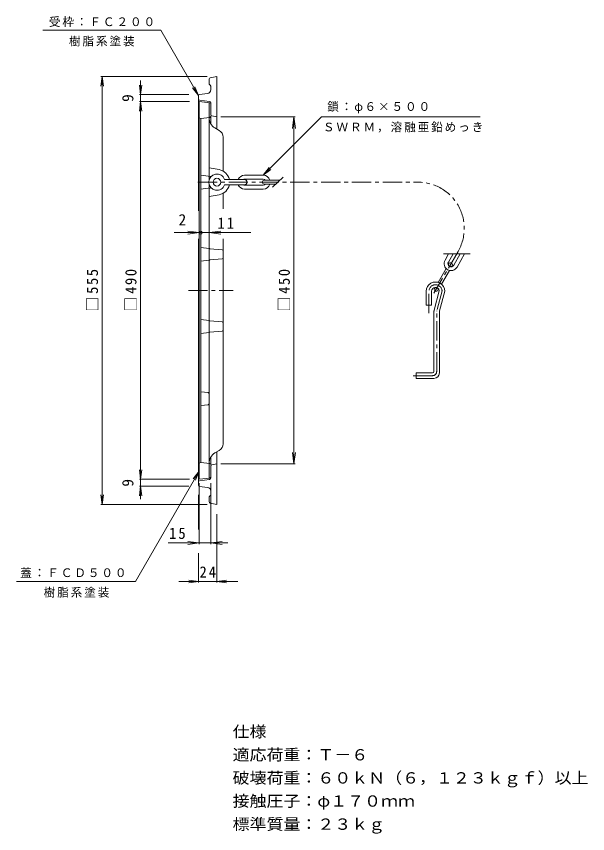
# Model space of a CAD drawing. Units: millimetres, scale not verified. Extents: x -718 to 882, y -674 to 501.
# Drawn here: x 141 to 882, y -559 to 501 of the extents above; entities that cross this region are included whole.
import ezdxf
from ezdxf.enums import TextEntityAlignment as Align

# ---------------------------------------------------------------- set-up
doc = ezdxf.new("R2010")
doc.units = ezdxf.units.MM
doc.header["$LTSCALE"] = 5
doc.header["$PDMODE"] = 32
doc.header["$PDSIZE"] = 4
doc.linetypes.add('CHAIN1', pattern=[8, 5, -1, 1, -1])
for name, color, linetype, lineweight in [('0-0_通り芯', 3, 'Continuous', 9), ('0-1_躯体', 2, 'Continuous', 9), ('0-2_仕上', 6, 'Continuous', 9), ('0-4_その他', 7, 'Continuous', 9), ('0-E', 7, 'Continuous', 9)]:
    doc.layers.add(name, color=color, linetype=linetype, lineweight=lineweight)
doc.styles.add('ＭＳ ゴシック', font='')
doc.styles.get('ＭＳ ゴシック').set_extended_font_data('MS Gothic')

msp = doc.modelspace()

# ---------------------------------------------------------------- linework, layer by layer
at = {"layer": '0-0_通り芯'}
for p, q in [((377.892, 390.338), (391.575, 388.658)), ((377.892, 390.338), (377.892, -99.662)), ((390.892, 388.742), (390.892, 288.939)), ((392.892, 371.838), (392.892, 361.515)), ((377.892, 369.388), (379.892, 368.388)), ((379.892, 368.388), (391.575, 369.822)), ((379.892, 368.388), (379.892, -77.712)), ((403.892, 352.832), (398.392, 356.008)), ((408.892, 344.172), (408.892, 300.169)), ((390.892, 304.238), (403.735, 301.991)), ((379.892, 294.738), (389.575, 293.549)), ((390.892, 293.738), (393.596, 293.289)), ((379.892, 276.738), (389.575, 277.927)), ((390.892, 282.536), (390.892, -98.066)), ((390.892, 277.738), (393.596, 278.187)), ((390.892, 267.238), (403.736, 269.485)), ((408.892, 271.307), (408.892, 251.315)), ((408.892, 212.044), (408.892, -53.496)), ((379.892, 201.138), (390.892, 199.787)), ((391.695, 199.471), (407.516, 198.153)), ((379.892, 183.138), (390.892, 184.489)), ((391.695, 184.805), (407.516, 186.123)), ((379.892, 107.538), (390.892, 106.187)), ((391.695, 105.871), (407.516, 104.552)), ((379.892, 89.538), (390.892, 90.888)), ((391.695, 91.205), (407.516, 92.523)), ((379.892, 13.938), (389.575, 12.749)), ((379.892, -4.062), (389.575, -2.873)), ((403.892, -62.157), (398.392, -65.332)), ((392.892, -81.162), (392.892, -70.839)), ((377.892, -78.712), (379.892, -77.712)), ((379.892, -77.712), (391.575, -79.146)), ((377.892, -99.662), (391.575, -97.982))]:
    msp.add_line(p, q, dxfattribs=at)
at = {"layer": '0-0_通り芯', "linetype": 'CHAIN1'}
msp.add_line((363.807, 145.338), (421.974, 145.338), dxfattribs=at)
at = {"layer": '0-0_通り芯'}
for centre, radius, start, end in [((391.392, 387.169), 1.5, 0, 82.99966), ((391.392, 371.311), 1.5, 277.00034, 0), ((405.892, 368.998), 15, 177.17435, 240.00012), ((398.892, 344.172), 10, 0, 60.00035), ((400.892, 285.738), 16.5, 12.24637, 80.07664), ((389.392, 292.06), 1.5, 0, 82.99966), ((389.392, 279.416), 1.5, 277.00017, 0), ((400.892, 285.738), 16.5, 279.92336, 347.75363), ((391.82, 200.966), 1.5, 231.78151, 265.23581), ((407.392, 196.658), 1.5, 0, 85.23581), ((391.82, 183.31), 1.5, 94.76419, 128.21849), ((407.392, 187.618), 1.5, 274.76419, 0), ((391.82, 107.366), 1.5, 231.78151, 265.23581), ((407.392, 103.058), 1.5, 0, 85.23581), ((391.82, 89.71), 1.5, 94.76419, 128.21849), ((407.392, 94.018), 1.5, 274.76419, 0), ((389.392, 11.26), 1.5, 0, 82.99983), ((389.392, -1.384), 1.5, 277.00034, 0), ((398.892, -53.496), 10, 299.99965, 0), ((405.892, -78.322), 15, 119.99988, 182.82565), ((391.392, -80.635), 1.5, 0, 82.99966), ((391.392, -96.493), 1.5, 277.00034, 0)]:
    msp.add_arc(centre, radius, start, end, dxfattribs=at)
at = {"layer": '0-1_躯体'}
for p, q in [((390.892, 413.459), (390.892, 419.608)), ((392.098, 421.079), (400.892, 422.838)), ((400.892, 422.838), (400.892, 354.564)), ((392.453, 411.277), (391.331, 412.399)), ((392.892, 405.752), (392.892, 410.217)), ((376.892, 248.7), (376.892, 398.014)), ((388.512, 400.79), (378.206, 399.502)), ((391.14, 390.557), (378.206, 392.174)), ((392.892, 388.572), (392.892, 373.083)), ((394.116, 371.608), (400.892, 370.338)), ((376.892, 212.044), (376.892, -107.338)), ((400.892, -132.162), (400.892, -63.889)), ((392.892, -97.897), (392.892, -82.407)), ((394.116, -80.933), (400.892, -79.662)), ((391.14, -99.881), (378.206, -101.498)), ((388.512, -110.115), (378.206, -108.827)), ((392.892, -115.076), (392.892, -119.541)), ((390.892, -122.784), (390.892, -128.933)), ((392.453, -120.602), (391.331, -121.723)), ((392.098, -130.403), (400.892, -132.162))]:
    msp.add_line(p, q, dxfattribs=at)
at = {"layer": '0-1_躯体', "linetype": 'CHAIN1'}
msp.add_line((371.555, 145.338), (376.892, 145.338), dxfattribs=at)
at = {"layer": '0-1_躯体'}
for centre, radius, start, end in [((392.392, 419.608), 1.5, 101.30968, 180), ((392.392, 413.459), 1.5, 180, 225.00023), ((387.892, 405.752), 5, 277.12512, 0), ((391.392, 410.217), 1.5, 0, 45.00023), ((378.392, 398.014), 1.5, 97.12497, 180), ((378.392, 393.662), 1.5, 180.00067, 262.87503), ((390.892, 388.572), 2, 0, 82.87468), ((394.392, 373.083), 1.5, 180, 259.38058), ((394.392, -82.407), 1.5, 100.61942, 180), ((378.392, -102.986), 1.5, 97.12497, 179.99933), ((390.892, -97.897), 2, 277.12532, 0), ((378.392, -107.338), 1.5, 180, 262.87503), ((387.892, -115.076), 5, 0, 82.87488), ((392.392, -122.784), 1.5, 134.99977, 180), ((391.392, -119.541), 1.5, 314.99977, 0), ((392.392, -128.933), 1.5, 180, 258.69032)]:
    msp.add_arc(centre, radius, start, end, dxfattribs=at)
at = {"layer": '0-2_仕上', "color": 4}
for p, q in [((410.792, 289.238), (436.392, 289.238)), ((410.792, 282.238), (436.392, 282.238))]:
    msp.add_line(p, q, dxfattribs=at)
at = {"layer": '0-2_仕上'}
for p, q in [((436.892, 294.738), (460.892, 294.738)), ((436.892, 289.738), (460.892, 289.738)), ((462.392, 288.238), (482.392, 288.238)), ((436.892, 281.738), (460.892, 281.738)), ((436.892, 276.738), (460.892, 276.738)), ((462.392, 283.238), (477.036, 283.238)), ((729.534, 192.651), (694.812, 192.651)), ((701.65, 192.651), (696.954, 184.518)), ((707.423, 192.651), (701.284, 182.018)), ((716.661, 192.651), (708.213, 178.018)), ((722.435, 192.651), (712.543, 175.518)), ((687.88, 155.801), (698.261, 173.78)), ((692.303, 153.461), (702.591, 171.28)), ((701.022, 178.564), (701.834, 179.969)), ((705.352, 176.064), (706.163, 177.469)), ((683.333, 147.926), (684.086, 149.23)), ((672.604, 126.257), (672.604, 144.257)), ((679.604, 126.257), (679.604, 144.257)), ((689.551, 144.981), (682.774, 119.69)), ((687.663, 145.426), (688.669, 147.167)), ((696.603, 144.257), (689.774, 118.768)), ((679.604, 126.257), (672.604, 126.257)), ((682.603, 40.257), (682.603, 118.396)), ((689.603, 38.257), (689.603, 117.474)), ((659.603, 31.257), (659.603, 38.257)), ((680.603, 38.257), (659.603, 38.257)), ((682.603, 31.257), (659.603, 31.257))]:
    msp.add_line(p, q, dxfattribs=at)
at = {"layer": '0-2_仕上', "linetype": 'CHAIN1'}
for p, q in [((486.698, 292.257), (472.975, 279.447)), ((376.143, 285.738), (661.863, 285.738)), ((713.824, 195.738), (682.617, 141.685)), ((676.103, 116.026), (676.103, 144.257)), ((693.093, 144.678), (686.154, 118.784)), ((686.103, 40.257), (686.103, 118.396)), ((680.603, 34.757), (651.632, 34.757))]:
    msp.add_line(p, q, dxfattribs=at)
at = {"layer": '0-2_仕上', "color": 4}
msp.add_circle((400.892, 285.738), 5, dxfattribs=at)
at = {"layer": '0-2_仕上'}
for centre in [(703.998, 178.719), (685.498, 146.676)]:
    msp.add_circle(centre, 2.5, dxfattribs=at)
at = {"layer": '0-2_仕上', "color": 4}
for centre, radius, start, end in [((400.892, 285.738), 10.5, 19.47118, 340.52882), ((436.392, 285.738), 3.5, 270, 90)]:
    msp.add_arc(centre, radius, start, end, dxfattribs=at)
at = {"layer": '0-2_仕上'}
for centre, radius, start, end in [((436.892, 285.738), 9, 90, 157.1138), ((436.892, 285.738), 4, 89.99962, 118.95245), ((462.392, 285.738), 2.5, 90, 270), ((460.892, 285.738), 9, 16.12759, 90), ((460.892, 285.738), 4, 38.68221, 90), ((436.892, 285.738), 9, 202.88445, 270), ((436.892, 285.738), 4, 241.04118, 270.00038), ((460.892, 285.738), 9, 269.99983, 343.87241), ((460.892, 285.738), 4, 270, 321.31779), ((704.749, 180.018), 9, 150, 330), ((704.749, 180.018), 4, 150, 330), ((684.604, 144.257), 12, 359.99998, 180), ((684.604, 144.257), 5, 8.33247, 180), ((687.603, 118.396), 5, 165, 180), ((694.604, 117.474), 5, 165, 180), ((680.603, 40.257), 2, 270, 0), ((682.603, 38.257), 7, 270, 0)]:
    msp.add_arc(centre, radius, start, end, dxfattribs=at)
at = {"layer": '0-2_仕上', "linetype": 'CHAIN1'}
for centre, radius, start, end in [((661.863, 225.738), 60, 329.99995, 90), ((684.604, 144.257), 8.5, 2.84383, 180), ((687.603, 118.396), 1.5, 165, 180), ((680.603, 40.257), 5.5, 270, 0)]:
    msp.add_arc(centre, radius, start, end, dxfattribs=at)
at = {"layer": '0-4_その他'}
for p, q in [((251.892, 422.838), (250.26, 410.445)), ((388.392, 422.838), (250.392, 422.838)), ((251.892, -132.162), (251.892, 422.838)), ((251.892, 422.838), (253.524, 410.445)), ((301.892, -125.313), (301.892, 417.606)), ((301.892, 399.338), (300.26, 411.731)), ((301.892, 399.338), (303.524, 411.731)), ((364.392, 399.338), (300.392, 399.338)), ((301.892, 390.338), (300.26, 377.945)), ((365.392, 390.338), (300.392, 390.338)), ((301.892, 390.338), (303.524, 377.945)), ((405.892, 370.338), (502.392, 370.338)), ((500.892, 370.338), (498.934, 355.466)), ((500.892, -79.662), (500.892, 370.338)), ((500.892, 370.338), (502.85, 355.466)), ((444.849, 220.338), (345.201, 220.338)), ((377.892, 220.338), (363.02, 222.296)), ((377.892, 220.338), (363.02, 218.38)), ((390.892, 220.338), (405.764, 222.296)), ((390.892, 220.338), (405.764, 218.38)), ((500.892, -79.662), (498.934, -64.79)), ((500.892, -79.662), (502.85, -64.79)), ((405.892, -79.662), (502.392, -79.662)), ((301.892, -99.662), (300.26, -87.269)), ((301.892, -99.662), (303.524, -87.269)), ((365.392, -99.662), (300.392, -99.662)), ((377.892, -104.662), (377.892, -183.662)), ((392.892, -104.662), (392.892, -183.662)), ((301.892, -108.662), (300.26, -121.055)), ((364.392, -108.662), (300.392, -108.662)), ((301.892, -108.662), (303.524, -121.055)), ((251.892, -132.162), (250.26, -119.769)), ((251.892, -132.162), (253.524, -119.769)), ((376.892, -119.838), (376.892, -164.691)), ((388.392, -132.162), (250.392, -132.162)), ((400.892, -144.662), (400.892, -233.662)), ((377.892, -182.162), (363.02, -180.204)), ((392.892, -182.162), (407.764, -180.204)), ((415.026, -182.162), (337.62, -182.162)), ((377.892, -182.162), (363.02, -184.12)), ((392.892, -182.162), (407.764, -184.12)), ((376.892, -195.555), (376.892, -233.662)), ((427.928, -232.162), (351.421, -232.162)), ((376.892, -232.162), (364.499, -230.531)), ((376.892, -232.162), (364.499, -233.794)), ((400.892, -232.162), (413.285, -230.531)), ((400.892, -232.162), (413.285, -233.794))]:
    msp.add_line(p, q, dxfattribs=at)
msp.add_point((379.892, 220.338), dxfattribs=at)
at = {"layer": '0-E'}
for p, q in [((174.919, 482.838), (327.919, 482.838)), ((376.892, 398.014), (327.919, 482.838)), ((376.892, 398.014), (369.282, 407.931)), ((376.892, 398.014), (372.108, 409.562)), ((460.892, 294.738), (536.492, 370.338)), ((536.492, 370.338), (742.644, 370.338)), ((460.892, 294.738), (468.501, 304.655)), ((460.892, 294.738), (470.809, 302.347)), ((377.892, -89.187), (295.345, -232.162)), ((377.892, -89.187), (370.282, -99.104)), ((377.892, -89.187), (373.108, -100.736)), ((295.345, -232.162), (140.561, -232.162))]:
    msp.add_line(p, q, dxfattribs=at)

# ---------------------------------------------------------------- texts
at = {"layer": '0-4_その他', "color": 2, "style": 'ＭＳ ゴシック'}
for p in [(296.892, 389.838), (296.892, -109.162)]:
    msp.add_text('9', height=14.66, rotation=90, dxfattribs=at).set_placement(p, align=Align.BOTTOM_LEFT)
msp.add_text('2', height=14.66, dxfattribs=at).set_placement((351.056, 225.338), align=Align.BOTTOM_LEFT)
at = {"layer": '0-4_その他', "color": 2, "char_height": 14.66, "attachment_point": 7, "style": 'ＭＳ ゴシック'}
for s, insert in [('\\T1.27;\\W0.95;11', (401.638, 225.338)), ('\\T1.27;\\W0.95;15', (338.814, -177.162)), ('\\T1.27;\\W0.95;24', (378.267, -227.162))]:
    msp.add_mtext(s, dxfattribs=dict(at, insert=insert))
at = {"layer": '0-4_その他', "color": 2, "char_height": 14.66, "attachment_point": 7, "rotation": 90, "style": 'ＭＳ ゴシック'}
for s, insert in [('\\T1.21;\\W0.95;□555', (246.892, 117.838)), ('\\T1.21;\\W0.95;□490', (296.892, 117.838)), ('\\T1.21;\\W0.95;□450', (495.892, 117.838))]:
    msp.add_mtext(s, dxfattribs=dict(at, insert=insert))
at = {"layer": '0-E', "color": 2, "style": 'ＭＳ ゴシック', "width": 1.1}
for s, p in [('仕様', (421.262, -438.628)), ('適応荷重：Ｔ－６', (421.262, -468.628)), ('破壊荷重：６０ｋＮ（６，１２３ｋｇｆ）以上', (421.262, -498.628)), ('接触圧子：φ１７０ｍｍ', (421.262, -528.628)), ('標準質量：２３ｋｇ', (421.262, -558.628))]:
    msp.add_text(s, height=14.66, dxfattribs=at).set_placement(p, align=Align.BOTTOM_LEFT)
at = {"layer": '0-E', "char_height": 11, "attachment_point": 7, "style": 'ＭＳ ゴシック'}
for s, insert in [('\\T1.17;受枠：ＦＣ２００', (182.792, 486.958)), ('\\T1.17;樹脂系塗装', (208.839, 461.726)), ('\\T1.17;鎖：φ６×５００', (544.039, 375.225)), ('\\T1.17;ＳＷＲＭ，溶融亜鉛めっき', (538.548, 350.003)), ('\\T1.17;蓋：ＦＣＤ５００', (145.633, -227.091)), ('\\T1.17;樹脂系塗装', (176.062, -253.135))]:
    msp.add_mtext(s, dxfattribs=dict(at, insert=insert))

doc.saveas('drawing.dxf')
